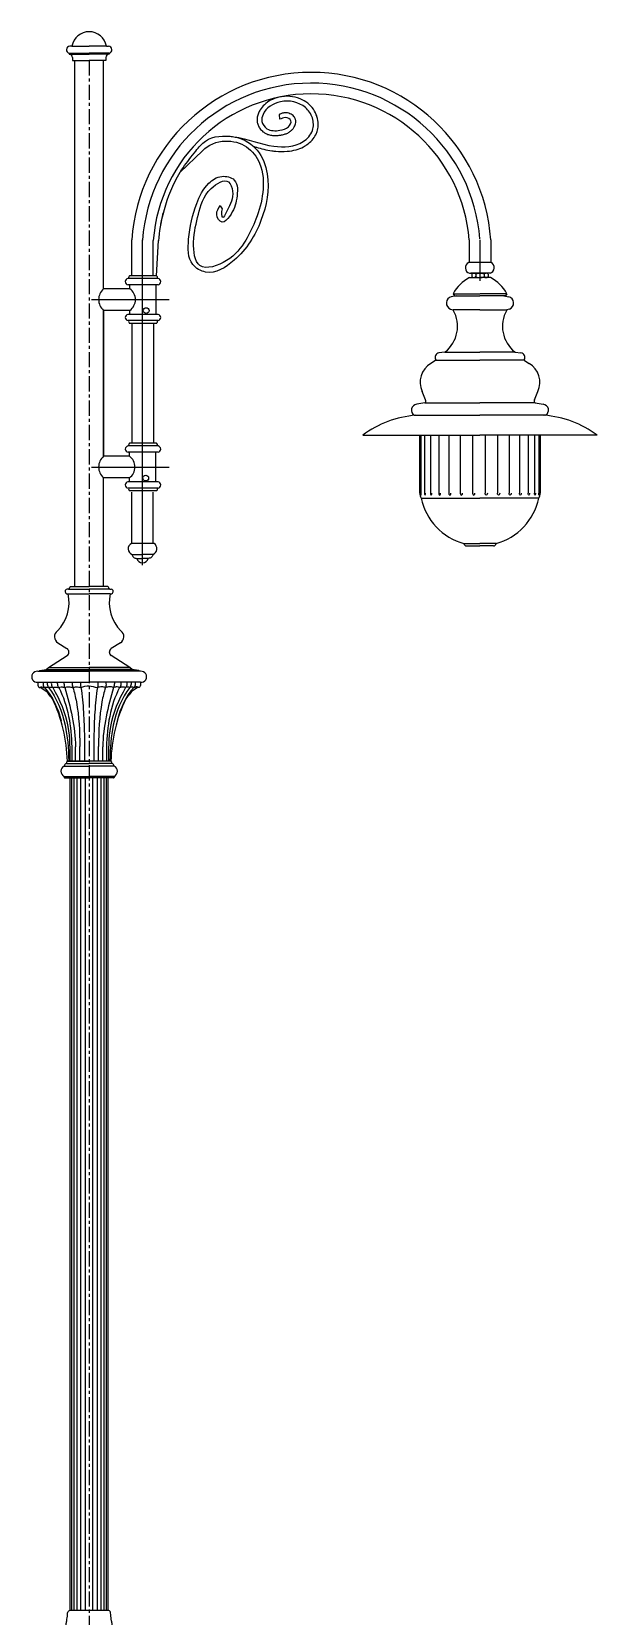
# Model space of a CAD drawing. Header units: millimetres. Extents: x 0 to 13338, y 0 to 11580.
# Drawn here: x 5699 to 6880, y 2148 to 5461 of the extents above; entities that cross this region are included whole.
import ezdxf

# ---------------------------------------------------------------- set-up
doc = ezdxf.new("R2010")
doc.units = ezdxf.units.MM
doc.linetypes.add('CENTER', pattern=[50.8, 31.75, -6.35, 6.35, -6.35])
doc.layers.add('axes', color=40, linetype='CENTER')
doc.layers.add('dwgmodels.com', color=250, linetype='Continuous')

# ---------------------------------------------------------------- blocks, each defined once
blk = doc.blocks.new('Public Light 13_side_dwgmodels.com')
at = {"color": 0}
for p, q in [((-41.5, 4705), (0, 4705)), ((-41.5, 4705), (-41.5, 4703)), ((-36, 4720), (-40.3, 4720)), ((-36, 4720), (0, 4720)), ((36, 4720), (0, 4720)), ((41.5, 4705), (0, 4705)), ((36, 4720), (40.3, 4720)), ((41.5, 4705), (41.5, 4703)), ((-41.5, 4703), (0, 4703)), ((-35, 4695.9), (-35, 4690)), ((-35, 4690), (0, 4690)), ((-30, 3590), (-30, 4690)), ((41.5, 4703), (0, 4703)), ((35, 4690), (0, 4690)), ((30, 4212.5), (30, 4690)), ((35, 4695.9), (35, 4690)), ((398.5, 4567.3), (397.3, 4577.2)), ((237, 4501.3), (190.2, 4456.5)), ((278.7, 4379.4), (274.3, 4386.3)), ((89, 4240), (89, 4315)), ((134, 4240), (134, 4313.4)), ((140.4, 4240), (144.9, 4313.4)), ((794, 4315), (794, 4267.5)), ((839, 4315), (839, 4267.5)), ((140.4, 4240), (84.6, 4240)), ((839.9, 4267.5), (792.9, 4267.5)), ((838.5, 4267.5), (793.4, 4267.5)), ((794.4, 4245), (815.9, 4245)), ((835.4, 4245), (797.4, 4245)), ((799.4, 4243), (799.4, 4238)), ((803.7, 4245), (816.4, 4245)), ((803.7, 4245), (816.4, 4245)), ((804, 4245), (828.8, 4245)), ((804, 4245), (828.8, 4245)), ((807.9, 4243), (807.9, 4238)), ((837.4, 4245), (815.9, 4245)), ((829.2, 4245), (816.4, 4245)), ((829.2, 4245), (816.4, 4245)), ((824.9, 4243), (824.9, 4238)), ((833.4, 4243), (833.4, 4238)), ((85, 4212.5), (30, 4212.5)), ((143.9, 4234), (81.1, 4234)), ((143.9, 4221), (81.1, 4221)), ((85, 4212.5), (85, 4221)), ((140, 4159), (140, 4221)), ((794.4, 4236), (816.4, 4236)), ((838.5, 4236), (816.4, 4236)), ((767, 4198), (756.5, 4195.9)), ((760.4, 4202), (816.4, 4202)), ((760.4, 4202), (763.4, 4198)), ((763.4, 4198), (816.4, 4198)), ((869.5, 4198), (816.4, 4198)), ((872.5, 4202), (816.5, 4202)), ((865.9, 4198), (876.4, 4195.9)), ((872.5, 4202), (869.5, 4198)), ((85, 4167.5), (30, 4167.5)), ((30, 4167.5), (30, 3862.5)), ((30, 3862.5), (30, 4167.5)), ((143.9, 4159), (81.1, 4159)), ((143.9, 4146), (81.1, 4146)), ((85, 4159), (85, 4167.5)), ((754.9, 4170.2), (760.1, 4168.5)), ((816.4, 4168.4), (760.4, 4168.4)), ((816.4, 4168.4), (872.4, 4168.4)), ((878, 4170.2), (872.8, 4168.5)), ((140.4, 4140), (84.6, 4140)), ((90, 3890), (90, 4140)), ((135, 3890), (135, 4140)), ((743.2, 4080.3), (730.8, 4078.6)), ((743.4, 4080.4), (816.4, 4080.4)), ((889.4, 4080.4), (816.4, 4080.4)), ((889.7, 4080.3), (902, 4078.6)), ((723.6, 4062.8), (713.9, 4056.5)), ((724.4, 4063.4), (816.4, 4063.4)), ((908.4, 4063.4), (816.4, 4063.4)), ((909.3, 4062.8), (918.9, 4056.5)), ((702.9, 3980.2), (695.9, 3997.7)), ((930, 3980.2), (937, 3997.7)), ((679.4, 3948.4), (816.4, 3948.4)), ((701.1, 3973.9), (684.4, 3971.3)), ((701.1, 3973.9), (816.4, 3973.9)), ((931.8, 3973.9), (816.4, 3973.9)), ((953.4, 3948.4), (816.4, 3948.4)), ((931.8, 3973.9), (948.5, 3971.3)), ((143.9, 3884), (81.1, 3884)), ((140.4, 3890), (84.6, 3890)), ((571.4, 3906.4), (816.4, 3906.4)), ((690.4, 3906.4), (690.4, 3785.1)), ((690.4, 3906.4), (690.4, 3785.1)), ((692.7, 3906.4), (692.7, 3785.1)), ((700.3, 3906.4), (700.3, 3785.1)), ((713.1, 3906.4), (713.1, 3785.1)), ((730.3, 3906.4), (730.3, 3785.1)), ((751.3, 3906.4), (751.3, 3785.1)), ((775.1, 3906.4), (775.1, 3785.1)), ((800.8, 3906.4), (800.8, 3785.1)), ((1061.4, 3906.4), (816.4, 3906.4)), ((827.1, 3906.4), (827.1, 3785.1)), ((853, 3906.4), (853, 3785.1)), ((877.3, 3906.4), (877.3, 3785.1)), ((898.9, 3906.4), (898.9, 3785.1)), ((916.9, 3906.4), (916.9, 3785.1)), ((930.5, 3906.4), (930.5, 3785.1)), ((939.1, 3906.4), (939.1, 3785.1)), ((942.4, 3906.4), (942.4, 3785.1)), ((942.4, 3906.4), (942.4, 3785.1)), ((84, 3862.5), (30, 3862.5)), ((143.9, 3871), (81.1, 3871)), ((84, 3862.5), (84, 3871)), ((139, 3809), (139, 3871)), ((30, 3590), (30, 3817.5)), ((84, 3817.5), (30, 3817.5)), ((84, 3809), (84, 3817.5)), ((143.9, 3809), (81.1, 3809)), ((143.9, 3796), (81.1, 3796)), ((140.4, 3790), (84.6, 3790)), ((89, 3680), (89, 3787.5)), ((134, 3680), (134, 3787.5)), ((693.4, 3775.1), (816.4, 3775.1)), ((939.4, 3775.1), (816.4, 3775.1)), ((135.5, 3680), (88.5, 3680)), ((783, 3680.1), (816.4, 3680.1)), ((783, 3680.1), (783, 3680.1)), ((849.9, 3680.1), (816.4, 3680.1)), ((849.9, 3680.1), (849.9, 3680.1)), ((90, 3657.5), (111.5, 3657.5)), ((99.5, 3649), (111.5, 3649)), ((133, 3657.5), (111.5, 3657.5)), ((123.5, 3649), (111.5, 3649)), ((788, 3675.1), (816.4, 3675.1)), ((844.9, 3675.1), (816.4, 3675.1)), ((-43, 3585), (-45.7, 3585)), ((-43, 3585), (0, 3585)), ((-43, 3585), (0, 3585)), ((-41, 3587), (-41, 3587.5)), ((-39, 3590), (0, 3590)), ((39, 3590), (0, 3590)), ((43, 3585), (0, 3585)), ((43, 3585), (0, 3585)), ((41, 3587), (41, 3587.5)), ((43, 3585), (45.7, 3585)), ((-43.9, 3575), (0, 3575)), ((43.9, 3575), (0, 3575)), ((-85, 3421), (-46.2, 3445.7)), ((-65.6, 3472.5), (-46.3, 3460.4)), ((-42.5, 3452.4), (-42.5, 3453.6)), ((42.5, 3452.4), (42.5, 3453.6)), ((85, 3421), (46.2, 3445.7)), ((65.6, 3472.5), (46.3, 3460.4)), ((-107.5, 3413), (-105, 3413)), ((-105, 3413), (-103, 3415)), ((-105, 3413), (0, 3413)), ((-103, 3415), (-90, 3417)), ((-103, 3415), (0, 3415)), ((-90, 3417), (-85, 3421)), ((-90, 3417), (0, 3417)), ((-85, 3421), (0, 3421)), ((85, 3421), (0, 3421)), ((90, 3417), (0, 3417)), ((103, 3415), (0, 3415)), ((105, 3413), (0, 3413)), ((90, 3417), (85, 3421)), ((103, 3415), (90, 3417)), ((105, 3413), (103, 3415)), ((107.5, 3413), (105, 3413)), ((-107.5, 3390), (-85, 3390)), ((-85, 3390), (0, 3390)), ((-51, 3390), (0, 3390)), ((51, 3390), (0, 3390)), ((85, 3390), (0, 3390)), ((107.5, 3390), (85, 3390)), ((-28.6, 3225), (-28.6, 3255.3)), ((-19.7, 3225), (-19.7, 3256)), ((-10, 3275.4), (-10, 3225)), ((10, 3275.4), (10, 3225)), ((19.7, 3225), (19.7, 3256)), ((28.6, 3225), (28.6, 3255.3)), ((-52, 3215), (0, 3215)), ((-47.5, 3220), (0, 3220)), ((45.5, 3225), (-45.5, 3225)), ((-45.3, 3225), (0, 3225)), ((45.3, 3225), (-45.3, 3225)), ((-36.4, 3236.4), (-36.4, 3225)), ((-36.4, 3236.4), (-36.4, 3225)), ((45.3, 3225), (0, 3225)), ((47.5, 3220), (0, 3220)), ((52, 3215), (0, 3215)), ((36.4, 3236.4), (36.4, 3225)), ((36.4, 3236.4), (36.4, 3225)), ((-52.3, 3193), (0, 3193)), ((-52, 3192.3), (-52, 3191)), ((-51, 3190), (0, 3190)), ((-39.7, 1450), (-39.7, 3190)), ((-36.5, 1450), (-36.5, 3190)), ((-31.4, 1450), (-31.4, 3190)), ((-24.8, 1450), (-24.8, 3190)), ((-17.3, 1450), (-17.3, 3190)), ((-7.8, 1450), (-7.8, 3190)), ((52.3, 3193), (0, 3193)), ((51, 3190), (0, 3190)), ((51, 3190), (0, 3190)), ((7.8, 1450), (7.8, 3190)), ((17.3, 1450), (17.3, 3190)), ((24.8, 1450), (24.8, 3190)), ((31.4, 1450), (31.4, 3190)), ((36.5, 1450), (36.5, 3190)), ((39.7, 1450), (39.7, 3190)), ((52, 3192.3), (52, 3191)), ((40.9, 1450), (-40.9, 1450))]:
    blk.add_line(p, q, dxfattribs=at)
at = {"color": 0, "ltscale": 10}
for p, q in [((111.5, 3634.6), (111.5, 4315)), ((816.4, 4315), (816.4, 4229.1)), ((5, 4190), (167.3, 4190)), ((5, 3840), (167.3, 3840))]:
    blk.add_line(p, q, dxfattribs=at)
at = {"color": 0}
for centre in [(119.1, 4167), (118.1, 3817)]:
    blk.add_circle(centre, 6, dxfattribs=at)
for centre, radius, start, end in [((0, 4713.4), 36.6, 10.3603, 169.6397), ((-39.9, 4712.4), 7.59, 92.8751, 257.9954), ((39.9, 4712.4), 7.59, 282.0046, 87.1249), ((-41.7, 4696.3), 6.75, 356.5995, 87.9943), ((41.7, 4696.3), 6.75, 92.0057, 183.4005), ((464, 4289.1), 375.9, 3.9499, 176.0501), ((464, 4289.1), 330.9, 4.4881, 175.79), ((522.7, 4282), 379.1, 166.3953, 175.3752), ((86.8, 4236.2), 4.41, 120.1795, 209.7913), ((138.2, 4236.2), 4.41, 330.2087, 59.8205), ((798, 4256.5), 12.1, 114.7155, 252.9127), ((803.7, 4239.5), 5.5, 39.3515, 140.6485), ((816.4, 4225.9), 19.1, 90, 116.481), ((816.4, 4225.9), 19.1, 63.519, 90), ((829.2, 4239.5), 5.5, 39.3515, 140.6485), ((833.5, 4256.8), 12.5, 288.293, 59.0266), ((49.8, 4190), 30, 131.3964, 228.6036), ((82.1, 4227.5), 6.57, 98.1712, 261.8288), ((69.2, 4190), 27.5, 305.0912, 54.9088), ((142.9, 4227.5), 6.57, 278.1712, 81.8288), ((831.5, 4164.9), 80.2, 117.5556, 152.4444), ((803.7, 4241.5), 5.5, 219.3515, 320.6485), ((816.4, 4255.1), 19.1, 243.519, 270), ((816.4, 4255.1), 19.1, 270, 296.481), ((829.2, 4241.5), 5.5, 219.3515, 320.6485), ((801.4, 4164.9), 80.2, 27.5556, 62.4444), ((759.7, 4182.8), 13.5, 103.9555, 248.9685), ((873.1, 4182.8), 13.5, 291.0315, 76.0445), ((82.1, 4152.5), 6.57, 98.1712, 261.8288), ((86.8, 4143.8), 4.41, 150.2087, 239.8205), ((138.2, 4143.8), 4.41, 300.1795, 29.7913), ((142.9, 4152.5), 6.57, 278.1712, 81.8288), ((700.8, 4134.2), 68.7, 308.5867, 29.4534), ((759.8, 4167.5), 1, 29.4534, 71.5205), ((932.1, 4134.2), 68.7, 150.5466, 231.4133), ((873.1, 4167.5), 1, 108.4795, 150.5466), ((732, 4069.2), 9.51, 96.8944, 211.7367), ((743, 4081.3), 1, 277.9283, 308.5867), ((889.8, 4081.3), 1, 231.4133, 262.0717), ((900.9, 4069.2), 9.51, 328.2633, 83.1056), ((736.2, 4017.5), 44.9, 119.7455, 206.0541), ((723, 4063.6), 1, 303.2356, 31.7367), ((909.8, 4063.6), 1, 148.2633, 236.7644), ((896.6, 4017.5), 44.9, 333.9459, 60.2545), ((698.8, 3978), 4.65, 299.0666, 28.0616), ((934.1, 3978), 4.65, 151.9384, 240.9334), ((700.2, 3733.2), 215.8, 94.7095, 126.6471), ((685.7, 3959), 12.4, 96.3348, 239.4064), ((682.4, 3949.3), 1, 274.7095, 292.6348), ((947.1, 3959), 12.4, 300.5936, 83.6652), ((950.4, 3949.3), 1, 247.3652, 265.2905), ((932.6, 3733.2), 215.8, 53.3529, 85.2905), ((82.1, 3877.5), 6.57, 98.1712, 261.8288), ((86.8, 3886.2), 4.41, 120.1795, 209.7913), ((138.2, 3886.2), 4.41, 330.2087, 59.8205), ((142.9, 3877.5), 6.57, 278.1712, 81.8288), ((49.8, 3840), 30, 131.3964, 228.6036), ((68.2, 3840), 27.5, 305.0912, 54.9088), ((82.1, 3802.5), 6.57, 98.1712, 261.8288), ((86.8, 3793.8), 4.41, 150.2087, 239.8205), ((138.2, 3793.8), 4.41, 300.1795, 29.7913), ((142.9, 3802.5), 6.57, 278.1712, 81.8288), ((709.1, 3785.2), 18.6, 180.4366, 212.9619), ((923.8, 3785.2), 18.6, 327.0381, 359.5634), ((816.4, 3801.3), 125.8, 192.0387, 254.5673), ((816.4, 3801.3), 125.8, 285.4327, 347.9613), ((93.5, 3669), 12.1, 114.7155, 252.9127), ((129.1, 3669.3), 12.5, 288.293, 59.0266), ((788, 3680.1), 5, 180, 270), ((844.9, 3680.1), 5, 270, 0), ((111.5, 3652.5), 12.5, 196.1589, 343.8411), ((-45.1, 3579.9), 5.09, 96.6612, 283.8968), ((-43, 3587), 2, 270, 0), ((-37.9, 3587.1), 3.15, 110.8199, 171.8605), ((37.9, 3587.1), 3.15, 8.1395, 69.1801), ((43, 3587), 2, 180, 270), ((45.1, 3579.9), 5.09, 256.1032, 83.3388), ((-127.8, 3557), 85.9, 316.0137, 12.1047), ((127.8, 3557), 85.9, 167.8953, 223.9863), ((-57.6, 3485.1), 14.9, 124.5748, 237.6976), ((57.6, 3485.1), 14.9, 302.3024, 55.4252), ((-50.5, 3453.6), 8, 0, 57.9393), ((-50.5, 3452.4), 8, 302.4687, 0), ((50.5, 3453.6), 8, 122.0607, 180), ((50.5, 3452.4), 8, 180, 237.5313), ((-108.5, 3401.5), 11.5, 85.2281, 274.7719), ((108.5, 3401.5), 11.5, 265.2281, 94.7719), ((-219.2, 3253), 175.5, 35.7338, 40.4798), ((-356.7, 3219.5), 311.2, 1.009, 25.9042), ((356.8, 3219.5), 311.3, 154.0981, 178.9888), ((219.2, 3253), 175.5, 139.5202, 144.2662), ((-46.9, 3204), 12.1, 114.6693, 242.1654), ((-47.1, 3215.1), 4.93, 94.9811, 181.0445), ((-43.2, 3221.1), 4.45, 118.213, 194.0464), ((-47.5, 3220), 5.684341886080801e-14, 266.7057, 296.5651), ((43.2, 3221.1), 4.45, 345.9536, 61.787), ((47.1, 3215.1), 4.93, 358.9555, 85.0189), ((47.5, 3220), 5.684341886080801e-14, 243.4349, 273.2943), ((46.9, 3204), 12.1, 297.8346, 65.3307), ((-53, 3192.3), 1, 0, 66.4985), ((-51, 3191), 1, 180, 270), ((51, 3191), 1, 270, 0), ((53, 3192.3), 1, 113.5015, 180)]:
    blk.add_arc(centre, radius, start, end, dxfattribs=at)
at = {"color": 0, "ltscale": 10}
blk.add_arc((464, 4289.1), 353.4, 4.4881, 175.9263, dxfattribs=at)
at = {"color": 0}
for centre, major_axis, ratio, start_param, end_param in [((693.2, 3785.1), (0, 3.95), 0.131665, 1.570796, 4.712389), ((701.4, 3785.1), (0, 3.95), 0.257576, 1.570796, 4.712389), ((714.5, 3785.1), (0, 3.95), 0.37223, 1.570796, 4.712389), ((732.1, 3785.1), (0, 3.95), 0.470615, 1.570796, 4.712389), ((753.5, 3785.1), (0, 3.95), 0.548432, 1.570796, 4.712389), ((777.5, 3785.1), (0, 3.95), 0.60228, 1.570796, 4.712389), ((803.3, 3785.1), (0, 3.95), 0.629806, 1.570796, 4.712389), ((99.5, 3657.5), (-9.51, 0), 0.893757, 6.283185, 7.853982), ((94.7, 3371.4), (-10.2, -7.7), 0.234269, 3.250552, 5.598363)]:
    blk.add_ellipse(centre, major_axis=major_axis, ratio=ratio, start_param=start_param, end_param=end_param, dxfattribs=at)
at = {"color": 0, "extrusion": (0, 0, -1)}
for centre, major_axis, ratio, start_param, end_param in [((829.6, 3785.1), (0, 3.95), 0.629806, 1.570796, 4.712389), ((855.4, 3785.1), (0, 3.95), 0.60228, 1.570796, 4.712389), ((879.4, 3785.1), (0, 3.95), 0.548432, 1.570796, 4.712389), ((900.7, 3785.1), (0, 3.95), 0.470615, 1.570796, 4.712389), ((918.4, 3785.1), (0, 3.95), 0.37223, 1.570796, 4.712389), ((931.5, 3785.1), (0, 3.95), 0.257576, 1.570796, 4.712389), ((939.7, 3785.1), (0, 3.95), 0.131665, 1.570796, 4.712389), ((123.5, 3657.5), (9.51, 0), 0.893757, 6.283185, 7.853982), ((-94.7, 3371.4), (10.2, -7.7), 0.234269, 3.250552, 5.598363)]:
    blk.add_ellipse(centre, major_axis=major_axis, ratio=ratio, start_param=start_param, end_param=end_param, dxfattribs=at)
at = {"color": 0}
for points, knots in [([(149.6, 4347.9), (155.5, 4375), (167, 4416.2), (195.3, 4466.3), (219.6, 4496.3), (248, 4532.2), (314.1, 4534.4), (375.1, 4506.1), (440.2, 4509.6), (469.5, 4540.9), (468.8, 4570.7), (447.8, 4601), (401.4, 4611.2), (364.8, 4587.9), (358.7, 4560.8), (372.3, 4542.2), (396.2, 4542.6), (415.5, 4547.5), (425.7, 4565), (409.5, 4573.3), (402.4, 4567.8), (398.5, 4567.3)], [0, 0, 0, 0, 83.10595, 127.140879, 171.184677, 200.095145, 259.925386, 346.122018, 407.681598, 438.187756, 464.162814, 490.522353, 543.657249, 589.161558, 603.457025, 621.969093, 649.034815, 668.393676, 682.082458, 695.375054, 707.083114, 707.083114, 707.083114, 707.083114]), ([(343, 4510.3), (345.1, 4509.7), (357.4, 4506.2), (372.7, 4501.7), (394.7, 4499.7), (411.9, 4499.3), (431.7, 4502.4), (445.2, 4507.6), (456.6, 4514.6), (465.6, 4522.4), (472.6, 4532.3), (477, 4542.8), (479.1, 4554.4), (477.9, 4566.4), (473.8, 4579.4), (467.2, 4590.5), (455.5, 4602.1), (440, 4611), (419.2, 4615.9), (397.7, 4614.3), (379.4, 4607.6), (366.2, 4598.3), (358, 4588.7), (353.5, 4579.8), (351.1, 4572.3), (350.5, 4565.5), (351.3, 4559), (353.4, 4552.5), (358, 4545.4), (363.1, 4540.7), (368.9, 4537), (375.1, 4534.4), (383.9, 4532.9), (392.5, 4533), (400.3, 4534), (407.4, 4535.3), (414.6, 4537.9), (420.5, 4541.6), (425.2, 4546.1), (428.5, 4550.6), (430.6, 4555.1), (431.7, 4559.5), (431.7, 4563.7), (431.1, 4566.4), (430.2, 4568.9), (428.7, 4571.6), (425.7, 4574.9), (421.8, 4577.7), (417, 4579.7), (412.6, 4580.6), (409.9, 4580.6), (407.6, 4580.4), (404.8, 4579.9), (401.4, 4578.8), (399, 4577.8), (397.7, 4577.3), (397.4, 4577.3), (397.3, 4577.2)], [289.051295, 289.051295, 289.051295, 289.051295, 295.839003, 327.71788, 335.670052, 357.40469, 374.30896, 388.896348, 395.006056, 407.74269, 418.287423, 423.945618, 433.994586, 445.714588, 452.534179, 466.653287, 477.217682, 492.733819, 511.090645, 530.160098, 544.996455, 558.057026, 569.098582, 574.945636, 581.383516, 586.473151, 588.889266, 593.929906, 599.889441, 606.164592, 608.298032, 613.996623, 620.482525, 628.458113, 634.533959, 641.175971, 646.56729, 651.678739, 655.507762, 658.968609, 661.736673, 663.986357, 665.869945, 667.31367, 667.357838, 669.111462, 671.186418, 673.687218, 676.589106, 679.490993, 680.639682, 680.677884, 682.786589, 685.207381, 687.871978, 690.120621, 692.242639, 692.242639, 692.242639, 692.242639]), ([(296.7, 4531.1), (300.4, 4530.7), (320.9, 4527.5), (356.2, 4504.8), (381.2, 4438.4), (363.8, 4351.4), (318.5, 4277.7), (254.3, 4237.3), (205.3, 4265.3), (206.7, 4326.1), (218.9, 4382.2), (242.6, 4430.9), (274.2, 4451.4), (312.1, 4442.6), (309.3, 4398.1), (300.6, 4371.5), (277.5, 4344.6), (261.6, 4369.4), (270.1, 4381.2), (274.1, 4386.6)], [60.774464, 60.774464, 60.774464, 60.774464, 71.793453, 122.918112, 176.766169, 275.00781, 375.305711, 439.636397, 470.605379, 524.268777, 600.572958, 649.970404, 680.664257, 707.760347, 746.155289, 786.947911, 806.563879, 826.124565, 846.276067, 846.276067, 846.276067, 846.276067]), ([(237, 4501.3), (248.7, 4513.8), (282.6, 4526.9), (330.8, 4513.7), (363.3, 4471.3), (365.9, 4414.4), (351.1, 4360.5), (326.8, 4310), (294.5, 4269.2), (222.3, 4244.4), (215.1, 4316.7), (228.2, 4368.3), (240.6, 4417.7), (291.4, 4448), (304, 4405.7), (294.3, 4388.5), (276.9, 4352.9), (276.4, 4374), (278.7, 4379.4)], [0, 0, 0, 0, 51.410625, 97.473173, 140.984492, 202.356947, 260.209464, 308.920885, 367.312327, 423.96177, 474.922361, 533.815779, 593.76063, 632.867636, 653.974523, 698.371437, 712.937694, 730.652245, 730.652245, 730.652245, 730.652245]), ([(-84.7, 3379.3), (-67.7, 3356.9), (-47.1, 3304.9), (-43.5, 3253.7), (-42.6, 3225)], [0, 0, 0, 0, 87.801629, 160.299791, 160.299791, 160.299791, 160.299791]), ([(-76.2, 3379.2), (-61.4, 3354), (-39.7, 3303.2), (-40.4, 3249.3), (-40.7, 3225)], [0, 0, 0, 0, 87.801629, 160.299791, 160.299791, 160.299791, 160.299791]), ([(76.2, 3379.2), (61.4, 3354), (39.7, 3303.2), (40.4, 3249.3), (40.7, 3225)], [0, 0, 0, 0, 87.801629, 160.299791, 160.299791, 160.299791, 160.299791]), ([(84.7, 3379.3), (67.7, 3356.9), (47.1, 3304.9), (43.5, 3253.7), (43.5, 3225)], [0, 0, 0, 0, 87.801629, 160.299791, 160.299791, 160.299791, 160.299791])]:
    blk.add_open_spline(points, degree=3, knots=knots, dxfattribs=at)
for points, start_tangent, end_tangent in [([(-107.5, 3390), (-106.6, 3381.8), (-104.6, 3379.2)], (0, -1), (0.835469, -0.549537)), ([(-104.6, 3379.2), (-100.2, 3380.8), (-93.4, 3379.2)], (0.967618, 0.25242), (1, 0)), ([(-96.3, 3390), (-95.4, 3381.8), (-93.4, 3379.2)], (0, -1), (0.835469, -0.549537)), ([(-93.4, 3379.2), (-89.7, 3379.9), (-84.7, 3379.3)], (0.94375, 0.330659), (0.92611, -0.377255)), ([(-87.6, 3390), (-86.6, 3381.8), (-84.7, 3379.3)], (0, -1), (0.835469, -0.549537)), ([(-84.7, 3379.3), (-81.5, 3379.9), (-76.2, 3379.2)], (0.865958, 0.500117), (0.85043, -0.526089)), ([(-79, 3390), (-78.1, 3381.8), (-76.2, 3379.2)], (0, -1), (0.835469, -0.549537)), ([(-76.2, 3379.2), (-70.8, 3380.1), (-63.6, 3379.2)], (0.925742, 0.378156), (0.988678, -0.150056)), ([(-66.5, 3390), (-65.6, 3381.8), (-63.6, 3379.2)], (0, -1), (0.835469, -0.549537)), ([(-63.6, 3379.2), (-58.6, 3380.2), (-51.1, 3379.2)], (0.871853, 0.489768), (0.916875, -0.399175)), ([(-63.6, 3379.2), (-36.4, 3254.9), (-36.4, 3236.4)], (0.45937, -0.888245), (0, -1)), ([(-52.6, 3390), (-51.9, 3380.9), (-51.1, 3379.2)], (0, -1), (0.715827, -0.698278)), ([(-51.1, 3379.2), (-42.6, 3380.8), (-34, 3379.2)], (0.95557, 0.294763), (0.981848, -0.189669)), ([(-51.1, 3379.2), (-35.3, 3317.5), (-28.6, 3255.3)], (0.263156, -0.964753), (0, -1)), ([(-35.1, 3390), (-34.5, 3380), (-34, 3379.2)], (0, -1), (0.850069, -0.526671)), ([(-34, 3379.2), (-26.7, 3380.7), (-17.1, 3379.2)], (0.972739, 0.231904), (0.990102, -0.140351)), ([(-34, 3379.2), (-26.7, 3349), (-19.7, 3256)], (0.292929, -0.956134), (0, -1)), ([(-18.2, 3390), (-17.6, 3380), (-17.1, 3379.2)], (0, -1), (0.850069, -0.526671)), ([(-17.1, 3379.2), (-0.1, 3382.6), (17, 3379.2)], (0.939145, 0.34352), (0.985871, -0.167508)), ([(-17.1, 3379.2), (-11.9, 3327.7), (-10, 3275.4)], (0.147659, -0.989038), (-0.000692, -1)), ([(17.1, 3379.2), (11.9, 3327.7), (10, 3275.4)], (-0.147659, -0.989038), (0.000692, -1)), ([(18.2, 3390), (17.6, 3380), (17.1, 3379.2)], (0, -1), (-0.850069, -0.526671)), ([(34, 3379.2), (26.7, 3380.7), (17.1, 3379.2)], (-0.972739, 0.231904), (-0.990102, -0.140351)), ([(34, 3379.2), (26.7, 3349), (19.7, 3256)], (-0.292929, -0.956134), (0, -1)), ([(51.1, 3379.2), (35.3, 3317.5), (28.6, 3255.3)], (-0.263156, -0.964753), (0, -1)), ([(35.1, 3390), (34.5, 3380), (34, 3379.2)], (0, -1), (-0.850069, -0.526671)), ([(51.1, 3379.2), (42.6, 3380.8), (34, 3379.2)], (-0.95557, 0.294763), (-0.981848, -0.189669)), ([(63.6, 3379.2), (36.4, 3254.9), (36.4, 3236.4)], (-0.45937, -0.888245), (0, -1)), ([(52.6, 3390), (51.9, 3380.9), (51.1, 3379.2)], (0, -1), (-0.715827, -0.698278)), ([(63.6, 3379.2), (58.6, 3380.2), (51.1, 3379.2)], (-0.871853, 0.489768), (-0.916875, -0.399175)), ([(66.5, 3390), (65.6, 3381.8), (63.6, 3379.2)], (0, -1), (-0.835469, -0.549537)), ([(76.2, 3379.2), (70.8, 3380.1), (63.6, 3379.2)], (-0.925742, 0.378156), (-0.988678, -0.150056)), ([(79, 3390), (78.1, 3381.8), (76.2, 3379.2)], (0, -1), (-0.835469, -0.549537)), ([(84.7, 3379.3), (81.5, 3379.9), (76.2, 3379.2)], (-0.865958, 0.500117), (-0.85043, -0.526089)), ([(87.6, 3390), (86.6, 3381.8), (84.7, 3379.3)], (0, -1), (-0.835469, -0.549537)), ([(93.4, 3379.2), (89.7, 3379.9), (84.7, 3379.3)], (-0.94375, 0.330659), (-0.92611, -0.377255)), ([(96.3, 3390), (95.4, 3381.8), (93.4, 3379.2)], (0, -1), (-0.835469, -0.549537)), ([(104.6, 3379.2), (100.2, 3380.8), (93.4, 3379.2)], (-0.967618, 0.25242), (-1, 0)), ([(107.5, 3390), (106.6, 3381.8), (104.6, 3379.2)], (0, -1), (-0.835469, -0.549537))]:
    blk.add_spline(points, degree=3, dxfattribs=dict(at, start_tangent=start_tangent, end_tangent=end_tangent))
for points in [[(-93.4, 3379.2), (-76.7, 3361.7), (-64.9, 3335.6), (-58.6, 3309.3)], [(93.4, 3379.2), (76.7, 3361.7), (64.9, 3335.6), (58.6, 3309.3)]]:
    blk.add_open_spline(points, degree=3, dxfattribs=at)
for points in [[(-63.6, 1404.9), (-63.1, 1405.3), (-61.7, 1405.8), (-59, 1406.3), (-56.6, 1407.2), (-54.1, 1408.9), (-50.6, 1413.2), (-49.5, 1415.3), (-48.3, 1419.6), (-48.1, 1420.8), (-46.8, 1428), (-45.2, 1441.5), (-44.4, 1446.2), (-43.4, 1448.4), (-40.9, 1450)], [(63.6, 1404.9), (63.1, 1405.3), (61.7, 1405.8), (59, 1406.3), (56.6, 1407.2), (54.1, 1408.9), (50.6, 1413.2), (49.5, 1415.3), (48.3, 1419.6), (48.1, 1420.8), (46.8, 1428), (45.2, 1441.5), (44.4, 1446.2), (43.4, 1448.4), (40.9, 1450)]]:
    blk.add_spline(points, degree=3, dxfattribs=at)
at = {"layer": 'axes'}
blk.add_lwpolyline([(0, 4690), (0, -120.1)], dxfattribs=at)

msp = doc.modelspace()

# ---------------------------------------------------------------- block references
at = {"layer": 'dwgmodels.com'}
msp.add_blockref('Public Light 13_side_dwgmodels.com', (5818.6, 710.8), dxfattribs=at)

doc.saveas('drawing.dxf')
